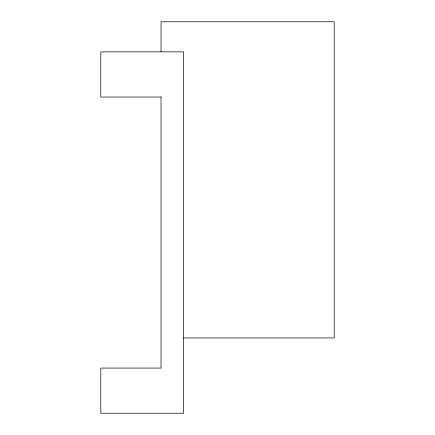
<?xml version="1.0" encoding="UTF-8"?>
<svg xmlns="http://www.w3.org/2000/svg" width="435" height="435" viewBox="0 0 435 435"><rect width="100%" height="100%" fill="white"/><g stroke="black" fill="none" stroke-linecap="round" stroke-linejoin="round"><path stroke-width="0.65" d="M161.032 97.038L100.8 97.038L100.8 51.863L183.619 51.863L183.619 413.25L100.8 413.25L100.8 368.075L161.032 368.075L161.032 96.923M183.619 337.962L334.2 337.962L334.2 21.75L161.032 21.75L161.032 51.863"/></g></svg>
